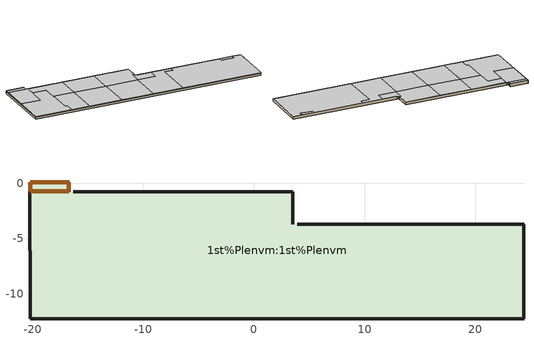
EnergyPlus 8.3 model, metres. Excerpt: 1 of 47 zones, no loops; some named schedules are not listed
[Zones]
1st%Plenvm:1st%Plenvm
 floor ground (groundfloor_from_db): 24.42,-12.26 -20.22,-12.26 -20.24,0.11 -16.71,0.11 -16.71,-0.78 3.52,-0.78 3.52,-3.71 24.42,-3.71 z0
 wall outside (extWall_heavy_ashrae901_2013_zone1): 3.52,-3.71 3.52,-3.33 / -16.71,-0.78 -16.71,-0.39 z0:0.51; -20.24,0.11 -20.22,-12.26 24.42,-12.26 z0.36:0.51
 wall ground (extWall_heavy_ashrae901_2013_zone1): 24.42,-12.26 24.42,-3.71 3.91,-3.71 / 3.52,-3.33 3.52,-0.78 -16.32,-0.78 / -16.71,-0.39 -16.71,0.11 -20.24,0.11 z0:0.51; -20.24,0.11 -20.22,-12.26 24.42,-12.26 z0:0.36
 door inside (7): -20.23,-0.71 -16.71,-0.71 -16.71,0.11 -20.23,0.11 z0.51
 ceiling to 1ST%FLOOR:1st%Conference (3): -20.23,-6.1 -16.36,-6.1 -16.36,-0.78 -16.71,-0.78 -16.71,-0.71 -20.24,-0.71 z0.51
 ceiling to 1ST%FLOOR:1st%Research%Open%NE (3): -3.2,-5.65 3.14,-5.65 3.14,-3.26 3.52,-3.26 3.52,-0.78 -3.2,-0.78 z0.51
 ceiling to 1ST%FLOOR:1st%Lobby (5): 20.27,-4.45 22.69,-4.45 22.69,-3.71 20.27,-3.71 z0.51
 ceiling to 1ST%FLOOR:1st%HVAC%Shaft (5): -20.24,-0.71 -16.71,-0.71 -16.71,0.11 -20.24,0.11 z0.51
 ceiling to 1ST%FLOOR:1st%Classroom (9): 8.97,-12.26 24.42,-12.26 24.42,-3.71 22.69,-3.71 22.69,-4.45 20.27,-4.45 20.27,-3.71 10.63,-3.71 10.63,-4.63 8.97,-4.63 z0.51
 ceiling to 1ST%FLOOR:1st%Research%Open%NW (3): -13.57,-5.65 -9.55,-5.65 -9.55,-0.78 -16.36,-0.78 -16.36,-2.72 -13.57,-2.72 z0.51
 ceiling to 1ST%FLOOR:1st%Research%Open%NM (3): -9.55,-5.65 -3.2,-5.65 -3.2,-0.78 -9.55,-0.78 z0.51
 ceiling to 1ST%FLOOR:1st%Break%Room (9): -20.22,-12.26 -13.11,-12.26 -13.11,-10.5 -13.57,-10.5 -13.57,-2.72 -16.36,-2.72 -16.36,-6.1 -20.23,-6.1 z0.51
 ceiling to 1ST%FLOOR:1st%Phone%Booth (3): 3.14,-5.65 6.63,-5.65 6.63,-3.71 3.52,-3.71 3.52,-3.26 3.14,-3.26 z0.51
 ceiling to 1ST%FLOOR:1st%Volunteer%Area (3): 3.14,-12.26 8.97,-12.26 8.97,-4.63 10.63,-4.63 10.63,-3.71 6.63,-3.71 6.63,-5.65 3.14,-5.65 z0.51
 ceiling to 1ST%FLOOR:1st%Research%Open%SW (3): -13.11,-12.26 -9.55,-12.26 -9.55,-5.65 -13.57,-5.65 -13.57,-10.5 -13.11,-10.5 z0.51
 ceiling to 1ST%FLOOR:1st%Research%Open%SM (3): -9.55,-12.26 -3.2,-12.26 -3.2,-5.65 -9.55,-5.65 z0.51
 ceiling to 1ST%FLOOR:1st%Research%Open%SE (3): -3.2,-12.26 3.14,-12.26 3.14,-5.65 -3.2,-5.65 z0.51
[Building]
Building: North Axis {deg}=0; Terrain=Suburbs; Loads Convergence Tolerance Value=0.4; Temperature Convergence Tolerance Value {deltaC}=0.4; Solar Distribution=FullExterior; Maximum Number of Warmup Days=25; Minimum Number of Warmup Days=6
[Site:Location]
Phipps_CSL_Building: Latitude {N+ S-}=1.37; Longitude {W- E+}=103.98; Time Zone Relative to GMT {GMT+/-}=8; Elevation {m}=16
[SizingPeriod:DesignDay] Day of Month=21; Dry-Bulb Temperature Range Modifier Type=DefaultMultipliers; Humidity Condition Type=Wetbulb; Barometric Pressure {Pa}=101133; Rain {Yes/No}=No; Snow on ground {Yes/No}=No; Daylight Savings Time Indicator=No
Name | Month | Day Type | Maximum Dry-Bulb Temperature {C} | Daily Dry-Bulb Temperature Range {C} | Wetbulb at Maximum Dry-Bulb {C} | Wind Speed {m/s} design conditions vs. traditional 3.35 m/s (7mph) | Wind Direction {Degrees; N=0, S=180} | Solar Model Indicator | ASHRAE Clear Sky Optical Depth for Beam Irradiance (taub) | ASHRAE Clear Sky Optical Depth for Diffuse Irradiance (taud) | Wind Speed {m/s} design conditions vs. traditional 6.71 m/s (15 mph) | Clearness {0.0 to 1.1}
Summer Design Day in Phipps_CSL_Building | 6 | SummerDesignDay | 33.2 | 5.5 | 26.4 | 4.1 | 30 | ASHRAETau | 0.494 | 2.03
Winter Design Day in Phipps_CSL_Building | 12 | WinterDesignDay | 23 | 0 | 23 |  | 320 | ASHRAEClearSky |  |  | 2 | 0
[Site:GroundTemperature:BuildingSurface]
14, 14, 14, 14, 14, 14, 14, 14, 14, 14, 14, 14
[Site:GroundTemperature:Deep]
14.89, 14.89, 14.89, 14.89, 14.89, 14.89, 14.89, 14.89, 14.89, 14.89, 14.89, 14.89
[Site:GroundReflectance]
0.2, 0.2, 0.2, 0.2, 0.2, 0.2, 0.2, 0.2, 0.2, 0.2, 0.2, 0.2
[Site:GroundReflectance:SnowModifier]
1, 1
[Material] Roughness=Rough
Name | Thickness {m} | Conductivity {w/m-K} | Density {kg/m3} | Specific Heat {J/kg-K} | Thermal Emittance | Solar Absorptance | Visible Absorptance | Conductivity {W/m-K} | Thermal Absorptance
Concrete Block (Heavyweight)_0.15 | .15 | 1.63 | 2300 | 1000 | 0.9 | 0.6 | 0.6
Brickwork Outer Leaf_0.105 | .105 | 0.84 | 1700 | 800 | 0.9 | 0.7 | 0.7
Gypsum Plastering_0.013 | .013 | 0.4 | 1000 | 1000 | 0.9 | 0.5 | 0.5
6 in. Concrete at R-0.0625/in (NW 145 lb/ft3 solid concrete)_0.1524 | .1524 | 2.27 | 2321.4 | 837.36 | 0.9 | 0.7 | 0.7
R-20 board Insulation (Glass fiber board)_0.0476 | .0476 | 0.036 | 160 | 840 | 0.9 | 0.7 | 0.7
XPS Extruded Polystyrene  - CO2 Blowing_0.0398 | .0398 | 0.034 | 35 | 1400 | 0.9 | 0.6 | 0.6
3_1_10014 | 0.003 |  | 288 | 1380 |  | 0.7 | 0.7 | 0.06 | 0.9
3_2_10013 | 0.0381 |  | 1200 | 1000 |  | 0.7 | 0.7 | 0.38 | 0.9
5_1_10007 | 0.1397 |  | 2240 | 836.8 |  | 0.7 | 0.7 | 1.311 | 0.9
7_1_400 | 0.2 |  | 12 | 840 |  | 0.7 | 0.7 | 0.1 | 0.9
[Material:NoMass] Roughness=Rough; Thermal Absorptance=0.9; Solar Absorptance=0.7; Visible Absorptance=0.7
Name | Thermal Resistance {m2-K/W}
9_RVAL_1 | 0.009
1_RVAL_1 | .2201375
[Construction]
groundfloor_from_db: 1_RVAL_1, R-20 board Insulation (Glass fiber board)_0.0476, 6 in. Concrete at R-0.0625/in (NW 145 lb/ft3 solid concrete)_0.1524
3: 3_1_10014, 3_2_10013
5: 5_1_10007
7: 7_1_400
9: 9_RVAL_1, 3_2_10013
extWall_heavy_ashrae901_2013_zone1: Brickwork Outer Leaf_0.105, XPS Extruded Polystyrene  - CO2 Blowing_0.0398, Concrete Block (Heavyweight)_0.15, Gypsum Plastering_0.013
[WindowProperty:FrameAndDivider] Frame Outside Projection {m}=0; Frame Inside Projection {m}=0; Frame Conductance {W/m2-K}=9.5; Ratio of Frame-Edge Glass Conductance to Center-Of-Glass Conductance=1; Frame Solar Absorptance=0.5; Frame Visible Absorptance=0.5; Frame Thermal Hemispherical Emissivity=0.9; Divider Type=DividedLite; Divider Width {m}=0; Number of Horizontal Dividers=0; Number of Vertical Dividers=0; Divider Outside Projection {m}=0; Divider Inside Projection {m}=0; Divider Conductance {W/m2-K}=0; Ratio of Divider-Edge Glass Conductance to Center-Of-Glass Conductance=1; Divider Solar Absorptance=0; Divider Visible Absorptance=0; Divider Thermal Hemispherical Emissivity=0.9; Outside Reveal Solar Absorptance=0.5; Inside Sill Depth {m}=0; Inside Sill Solar Absorptance=0.5; Inside Reveal Depth {m}=0; Inside Reveal Solar Absorptance=0.5
Name | Frame Width {m}
3 | 0.092
5 | 0.0635
[Zone]
1st%Plenvm:1st%Plenvm: Type=1; Multiplier=1; Ceiling Height {m}=Autocalculate; Floor Area {m2}=autocalculate; Zone Inside Convection Algorithm=AdaptiveConvectionAlgorithm
[People]
People 1st%Plenvm:1st%Plenvm: Zone or ZoneList=1st%Plenvm:1st%Plenvm; Number of People Schedule=alwaysZero; Number of People Calculation Method=People; Number of People=0; Fraction Radiant=0.3; Sensible Heat Fraction=AUTOCALCULATE; Activity Level Schedule=Activity Schedule; Carbon Dioxide Generation Rate {m3/s-W}=3.82E-8; Enable ASHRAE 55 Comfort Warnings=No; Mean Radiant Temperature Calculation Type=ZoneAveraged; Work Efficiency Schedule=Work efficiency; Clothing Insulation Calculation Method=ClothingInsulationSchedule; Clothing Insulation Schedule=Clothing Schedule; Air Velocity Schedule=AirVelocitySchedule; Thermal Comfort Model 1 Type=Fanger
[ZoneInfiltration:DesignFlowRate]
1st%Plenvm:1st%Plenvm Infiltration: Zone or ZoneList=1st%Plenvm:1st%Plenvm; Schedule=On; Design Flow Rate Calculation Method=AirChanges/Hour; Design Flow Rate {m3/s}=0.013313; Air Changes per Hour {1/hr}=1; Constant Term Coefficient=0.606; Temperature Term Coefficient=0.03636; Velocity Term Coefficient=0.1177; Velocity Squared Term Coefficient=0
[Exterior:Lights]
Exterior Facade Lighting: Schedule=calibratedExteriorLighting; Design Level {W}=2560; Control Option=ScheduleNameOnly
[Exterior:FuelEquipment]
ExteriorEquipment: Fuel Use Type=Electricity; Schedule=calibratedExteriorEquipment; Design Level {W}=1134.8
[Sizing:Plant]
Name | Loop Type | Design Loop Exit Temperature {C} | Loop Design Temperature Difference {deltaC}
CHW Loop | Cooling | 6.67 | 6.67
HW Loop | Heating | 80 | 11
Chilled Water Condenser Loop | Condenser | 29 | 5
[EnergyManagementSystem:Sensor]
OffOccpSch: StoOffOccpSch; Schedule Value
ClsOccpSch: StoClsOccpSch; Schedule Value
CofOccpSch: StoCofOccpSch; Schedule Value
BaseZnHeatingSch: ZoneHeatingSetpoint; Schedule Value
BaseZnCoolingSch: ZoneCoolingSetpoint; Schedule Value
BaseZnHeatingSchCls: ZoneHeatingSetpointCls; Schedule Value
BaseZnCoolingSchCls: ZoneCoolingSetpointCls; Schedule Value
Pmv_1stFloor1stCof: People 1ST%FLOOR:1st%Conference; Zone Thermal Comfort Fanger Model Pmv
Pmv_1stFloor1stOpenNE: People 1ST%FLOOR:1st%Research%Open%NE; Zone Thermal Comfort Fanger Model Pmv
Pmv_1stFloor1stCls: People 1ST%FLOOR:1st%Classroom; Zone Thermal Comfort Fanger Model Pmv
Pmv_1stFloor1stOpenNW: People 1ST%FLOOR:1st%Research%Open%NW; Zone Thermal Comfort Fanger Model Pmv
Pmv_1stFloor1stOpenNM: People 1ST%FLOOR:1st%Research%Open%NM; Zone Thermal Comfort Fanger Model Pmv
Pmv_1stFloor1stVol: People 1ST%FLOOR:1st%Volunteer%Area; Zone Thermal Comfort Fanger Model Pmv
Pmv_1stFloor1stOpenSW: People 1ST%FLOOR:1st%Research%Open%SW; Zone Thermal Comfort Fanger Model Pmv
Pmv_1stFloor1stOpenSM: People 1ST%FLOOR:1st%Research%Open%SM; Zone Thermal Comfort Fanger Model Pmv
Pmv_1stFloor1stOpenSE: People 1ST%FLOOR:1st%Research%Open%SE; Zone Thermal Comfort Fanger Model Pmv
Pmv_2ndFloor2ndOpenNE: People 2ND%FLOOR%SOUTH:2nd%Open%Office%NE; Zone Thermal Comfort Fanger Model Pmv
Pmv_2ndFloor2ndCof02: People 2ND%FLOOR%SOUTH:2nd%Conference%02; Zone Thermal Comfort Fanger Model Pmv
Pmv_2ndFloor2ndOpenSW: People 2ND%FLOOR%SOUTH:2nd%Open%Office%SW; Zone Thermal Comfort Fanger Model Pmv
Pmv_2ndFloor2ndOpenSMW: People 2ND%FLOOR%SOUTH:2nd%Open%Office%SMW; Zone Thermal Comfort Fanger Model Pmv
Pmv_2ndFloor2ndOpenSM: People 2ND%FLOOR%SOUTH:2nd%Open%Office%SM; Zone Thermal Comfort Fanger Model Pmv
Pmv_2ndFloor2ndOpenSE: People 2ND%FLOOR%SOUTH:2nd%Open%Office%SE; Zone Thermal Comfort Fanger Model Pmv
Pmv_2ndFloor2ndOpenSME: People 2ND%FLOOR%SOUTH:2nd%Open%Office%SME; Zone Thermal Comfort Fanger Model Pmv
Pmv_2ndFloor2ndCof01: People 2ND%FLOOR%SOUTH:2nd%Conference%01; Zone Thermal Comfort Fanger Model Pmv
Pmv_2ndFloor2ndOpenNMW: People 2ND%FLOOR%SOUTH:2nd%Open%Office%NMW; Zone Thermal Comfort Fanger Model Pmv
Pmv_2ndFloor2ndOpenNME: People 2ND%FLOOR%SOUTH:2nd%Open%Office%NME; Zone Thermal Comfort Fanger Model Pmv
Pmv_2ndFloor2ndOpenNW: People 2ND%FLOOR%SOUTH:2nd%Open%Office%NW; Zone Thermal Comfort Fanger Model Pmv
Pmv_2ndFloor2ndCof03: People 2ND%FLOOR%NORTH:2nd%Conference%03; Zone Thermal Comfort Fanger Model Pmv
Pmv_2ndFloor2ndOpenSME1: People 2ND%FLOOR%SOUTH:2nd%Open%Office%SME1; Zone Thermal Comfort Fanger Model Pmv
[EnergyManagementSystem:GlobalVariable]
NoOccpFlag
DebugRdm
LastMin
adj_1stFloor1stOpenNE
adj_1stFloor1stOpenNW
adj_1stFloor1stOpenNM
adj_1stFloor1stVol
adj_1stFloor1stOpenSW
adj_1stFloor1stOpenSM
adj_1stFloor1stOpenSE
adj_2ndFloor2ndOpenNE
adj_2ndFloor2ndOpenSW
adj_2ndFloor2ndOpenSMW
adj_2ndFloor2ndOpenSM
adj_2ndFloor2ndOpenSE
adj_2ndFloor2ndOpenSME
adj_2ndFloor2ndOpenNMW
adj_2ndFloor2ndOpenNME
adj_2ndFloor2ndOpenNW
adj_2ndFloor2ndOpenSME1
adj_1stFloor1stCof
adj_2ndFloor2ndCof02
adj_2ndFloor2ndCof01
adj_2ndFloor2ndCof03
adj_1stFloor1stCls
adj_off_counter
adj_cof_counter
adj_cls_counter
[EnergyManagementSystem:Program]
Init: SET DebugRdm = Minute; SET LastMin = 0; SET NoOccpFlag = 0; SET adj_off_counter = 1000; SET adj_cof_counter = 1000; SET adj_cls_counter = 1000; SET adj_1stFloor1stOpenNE = 0; SET adj_1stFloor1stOpenNW = 0; SET adj_1stFloor1stOpenNM = 0; SET adj_1stFloor1stVol = 0; SET adj_1stFloor1stOpenSW = 0; SET adj_1stFloor1stOpenSM = 0; SET adj_1stFloor1stOpenSE = 0; SET adj_2ndFloor2ndOpenNE = 0; SET adj_2ndFloor2ndOpenSW = 0; SET adj_2ndFloor2ndOpenSMW = 0; SET adj_2ndFloor2ndOpenSM = 0; SET adj_2ndFloor2ndOpenSE = 0; SET adj_2ndFloor2ndOpenSME = 0; SET adj_2ndFloor2ndOpenNMW = 0; SET adj_2ndFloor2ndOpenNME = 0; SET adj_2ndFloor2ndOpenNW = 0; SET adj_2ndFloor2ndOpenSME1 = 0; SET adj_1stFloor1stCof = 0; SET adj_2ndFloor2ndCof02 = 0; SET adj_2ndFloor2ndCof01 = 0; SET adj_2ndFloor2ndCof03 = 0; SET adj_1stFloor1stCls = 0
SetNoOccpFlag: IF Hour < 7 || Hour > 19; SET NoOccpFlag = 1; ELSE; SET NoOccpFlag = 0; ENDIF
StochasticStpt: SET adjScl = 0.0; SET rdmScl = 0.0; SET stptChangeFreq = 6; SET DebugRdm = adj_off_counter; IF OffOccpSch > 0; IF adj_off_counter >= stptChangeFreq; SET adj_off_counter = 1; IF (@Abs Pmv_1stFloor1stOpenNE) > 0.5; SET adj_1stFloor1stOpenNE = -(adjScl * Pmv_1stFloor1stOpenNE) + ((@RandomNormal 5 0.5 4.0 6.0)-5) * rdmScl; ENDIF; IF (@Abs Pmv_1stFloor1stOpenNW) > 0.5; SET adj_1stFloor1stOpenNW = -(adjScl * Pmv_1stFloor1stOpenNW) + ((@RandomNormal 5 0.5 4.0 6.0)-5) * rdmScl; ENDIF; IF (@Abs Pmv_1stFloor1stOpenNM) > 0.5; SET adj_1stFloor1stOpenNM = -(adjScl * Pmv_1stFloor1stOpenNM) + ((@RandomNormal 5 0.5 4.0 6.0)-5) * rdmScl; ENDIF; IF (@Abs Pmv_1stFloor1stVol) > 0.5; SET adj_1stFloor1stVol = -(adjScl * Pmv_1stFloor1stVol) + ((@RandomNormal 5 0.5 4.0 6.0)-5) * rdmScl; ENDIF; IF (@Abs Pmv_1stFloor1stOpenSW) > 0.5; SET adj_1stFloor1stOpenSW = -(adjScl * Pmv_1stFloor1stOpenSW) + ((@RandomNormal 5 0.5 4.0 6.0)-5) * rdmScl; ENDIF; IF (@Abs Pmv_1stFloor1stOpenSM) > 0.5; SET adj_1stFloor1stOpenSM = -(adjScl * Pmv_1stFloor1stOpenSM) + ((@RandomNormal 5 0.5 4.0 6.0)-5) * rdmScl; ENDIF; IF (@Abs Pmv_1stFloor1stOpenSE) > 0.5; SET adj_1stFloor1stOpenSE = -(adjScl * Pmv_1stFloor1stOpenSE) + ((@RandomNormal 5 0.5 4.0 6.0)-5) * rdmScl; ENDIF; IF (@Abs Pmv_2ndFloor2ndOpenNE) > 0.5; SET adj_2ndFloor2ndOpenNE = -(adjScl * Pmv_2ndFloor2ndOpenNE) + ((@RandomNormal 5 0.5 4.0 6.0)-5) * rdmScl; ENDIF; IF (@Abs Pmv_2ndFloor2ndOpenSW) > 0.5; SET adj_2ndFloor2ndOpenSW = -(adjScl * Pmv_2ndFloor2ndOpenSW) + ((@RandomNormal 5 0.5 4.0 6.0)-5) * rdmScl; ENDIF; IF (@Abs Pmv_2ndFloor2ndOpenSMW) > 0.5; SET adj_2ndFloor2ndOpenSMW = -(adjScl * Pmv_2ndFloor2ndOpenSMW) + ((@RandomNormal 5 0.5 4.0 6.0)-5) * rdmScl; ENDIF; IF (@Abs Pmv_2ndFloor2ndOpenSM) > 0.5; SET adj_2ndFloor2ndOpenSM = -(adjScl * Pmv_2ndFloor2ndOpenSM) + ((@RandomNormal 5 0.5 4.0 6.0)-5) * rdmScl; ENDIF; IF (@Abs Pmv_2ndFloor2ndOpenSE) > 0.5; SET adj_2ndFloor2ndOpenSE = -(adjScl * Pmv_2ndFloor2ndOpenSE) + ((@RandomNormal 5 0.5 4.0 6.0)-5) * rdmScl; ENDIF; IF (@Abs Pmv_2ndFloor2ndOpenSME) > 0.5; SET adj_2ndFloor2ndOpenSME = -(adjScl * Pmv_2ndFloor2ndOpenSME) + ((@RandomNormal 5 0.5 4.0 6.0)-5) * rdmScl; ENDIF; IF (@Abs Pmv_2ndFloor2ndOpenNMW) > 0.5; SET adj_2ndFloor2ndOpenNMW = -(adjScl * Pmv_2ndFloor2ndOpenNMW) + ((@RandomNormal 5 0.5 4.0 6.0)-5) * rdmScl; ENDIF; IF (@Abs Pmv_2ndFloor2ndOpenNME) > 0.5; SET adj_2ndFloor2ndOpenNME = -(adjScl * Pmv_2ndFloor2ndOpenNME) + ((@RandomNormal 5 0.5 4.0 6.0)-5) * rdmScl; ENDIF; IF (@Abs Pmv_2ndFloor2ndOpenNW) > 0.5; SET adj_2ndFloor2ndOpenNW = -(adjScl * Pmv_2ndFloor2ndOpenNW) + ((@RandomNormal 5 0.5 4.0 6.0)-5) * rdmScl; ENDIF; IF (@Abs Pmv_2ndFloor2ndOpenSME1) > 0.5; SET adj_2ndFloor2ndOpenSME1 = -(adjScl * Pmv_2ndFloor2ndOpenSME1) + ((@RandomNormal 5 0.5 4.0 6.0)-5) * rdmScl; ENDIF; ELSE; SET adj_off_counter = adj_off_counter + 1; ENDIF; ELSE; SET adj_off_counter = 1000; ENDIF; IF CofOccpSch > 0; IF adj_cof_counter >= stptChangeFreq; SET adj_cof_counter = 1; IF (@Abs Pmv_1stFloor1stCof) > 0.5; SET adj_1stFloor1stCof = -(adjScl * Pmv_1stFloor1stCof) + ((@RandomNormal 5 0.5 4.0 6.0)-5) * rdmScl; ENDIF; IF (@Abs Pmv_2ndFloor2ndCof02) > 0.5; SET adj_2ndFloor2ndCof02 = -(adjScl * Pmv_2ndFloor2ndCof02) + ((@RandomNormal 5 0.5 4.0 6.0)-5) * rdmScl; ENDIF; IF (@Abs Pmv_2ndFloor2ndCof01) > 0.5; SET adj_2ndFloor2ndCof01 = -(adjScl * Pmv_2ndFloor2ndCof01) + ((@RandomNormal 5 0.5 4.0 6.0)-5) * rdmScl; ENDIF; IF (@Abs Pmv_2ndFloor2ndCof03) > 0.5; SET adj_2ndFloor2ndCof03 = -(adjScl * Pmv_2ndFloor2ndCof03) + ((@RandomNormal 5 0.5 4.0 6.0)-5) * rdmScl; ENDIF; ELSE; SET adj_cof_counter = adj_cof_counter + 1; ENDIF; ELSE; SET adj_cof_counter = 1000; ENDIF; IF ClsOccpSch > 0; IF adj_cls_counter >= stptChangeFreq; SET adj_cls_counter = 1; IF (@Abs Pmv_1stFloor1stCls) > 0.5; SET adj_1stFloor1stCls = -(adjScl * Pmv_1stFloor1stCls) + ((@RandomNormal 5 0.5 4.0 6.0)-5) * rdmScl; ENDIF; ELSE; SET adj_cls_counter = adj_cls_counter + 1; ENDIF; ELSE; SET adj_cls_counter = 1000; ENDIF; SET Set%ZoneCoolingSetpoint_1stFloor1stOpenNE = BaseZnCoolingSch + adj_1stFloor1stOpenNE; SET Set%ZoneHeatingSetpoint_1stFloor1stOpenNE = BaseZnHeatingSch + adj_1stFloor1stOpenNE; SET Set%ZoneCoolingSetpoint_1stFloor1stOpenNW = BaseZnCoolingSch + adj_1stFloor1stOpenNW; SET Set%ZoneHeatingSetpoint_1stFloor1stOpenNW = BaseZnHeatingSch + adj_1stFloor1stOpenNW; SET Set%ZoneCoolingSetpoint_1stFloor1stOpenNM = BaseZnCoolingSch + adj_1stFloor1stOpenNM; SET Set%ZoneHeatingSetpoint_1stFloor1stOpenNM = BaseZnHeatingSch + adj_1stFloor1stOpenNM; SET Set%ZoneCoolingSetpoint_1stFloor1stVol = BaseZnCoolingSch + adj_1stFloor1stVol; SET Set%ZoneHeatingSetpoint_1stFloor1stVol = BaseZnHeatingSch + adj_1stFloor1stVol; SET Set%ZoneCoolingSetpoint_1stFloor1stOpenSW = BaseZnCoolingSch + adj_1stFloor1stOpenSW; SET Set%ZoneHeatingSetpoint_1stFloor1stOpenSW = BaseZnHeatingSch + adj_1stFloor1stOpenSW; SET Set%ZoneCoolingSetpoint_1stFloor1stOpenSM = BaseZnCoolingSch + adj_1stFloor1stOpenSM; SET Set%ZoneHeatingSetpoint_1stFloor1stOpenSM = BaseZnHeatingSch + adj_1stFloor1stOpenSM; SET Set%ZoneCoolingSetpoint_1stFloor1stOpenSE = BaseZnCoolingSch + adj_1stFloor1stOpenSE; SET Set%ZoneHeatingSetpoint_1stFloor1stOpenSE = BaseZnHeatingSch + adj_1stFloor1stOpenSE; SET Set%ZoneCoolingSetpoint_2ndFloor2ndOpenNE = BaseZnCoolingSch + adj_2ndFloor2ndOpenNE; SET Set%ZoneHeatingSetpoint_2ndFloor2ndOpenNE = BaseZnHeatingSch + adj_2ndFloor2ndOpenNE; SET Set%ZoneCoolingSetpoint_2ndFloor2ndOpenSW = BaseZnCoolingSch + adj_2ndFloor2ndOpenSW; SET Set%ZoneHeatingSetpoint_2ndFloor2ndOpenSW = BaseZnHeatingSch + adj_2ndFloor2ndOpenSW; SET Set%ZoneCoolingSetpoint_2ndFloor2ndOpenSMW = BaseZnCoolingSch + adj_2ndFloor2ndOpenSMW; SET Set%ZoneHeatingSetpoint_2ndFloor2ndOpenSMW = BaseZnHeatingSch + adj_2ndFloor2ndOpenSMW; SET Set%ZoneCoolingSetpoint_2ndFloor2ndOpenSM = BaseZnCoolingSch + adj_2ndFloor2ndOpenSM; SET Set%ZoneHeatingSetpoint_2ndFloor2ndOpenSM = BaseZnHeatingSch + adj_2ndFloor2ndOpenSM; SET Set%ZoneCoolingSetpoint_2ndFloor2ndOpenSE = BaseZnCoolingSch + adj_2ndFloor2ndOpenSE; SET Set%ZoneHeatingSetpoint_2ndFloor2ndOpenSE = BaseZnHeatingSch + adj_2ndFloor2ndOpenSE; SET Set%ZoneCoolingSetpoint_2ndFloor2ndOpenSME = BaseZnCoolingSch + adj_2ndFloor2ndOpenSME; SET Set%ZoneHeatingSetpoint_2ndFloor2ndOpenSME = BaseZnHeatingSch + adj_2ndFloor2ndOpenSME; SET Set%ZoneCoolingSetpoint_2ndFloor2ndOpenNMW = BaseZnCoolingSch + adj_2ndFloor2ndOpenNMW; SET Set%ZoneHeatingSetpoint_2ndFloor2ndOpenNMW = BaseZnHeatingSch + adj_2ndFloor2ndOpenNMW; SET Set%ZoneCoolingSetpoint_2ndFloor2ndOpenNME = BaseZnCoolingSch + adj_2ndFloor2ndOpenNME; SET Set%ZoneHeatingSetpoint_2ndFloor2ndOpenNME = BaseZnHeatingSch + adj_2ndFloor2ndOpenNME; SET Set%ZoneCoolingSetpoint_2ndFloor2ndOpenNW = BaseZnCoolingSch + adj_2ndFloor2ndOpenNW; SET Set%ZoneHeatingSetpoint_2ndFloor2ndOpenNW = BaseZnHeatingSch + adj_2ndFloor2ndOpenNW; SET Set%ZoneCoolingSetpoint_2ndFloor2ndOpenSME1 = BaseZnCoolingSch + adj_2ndFloor2ndOpenSME1; SET Set%ZoneHeatingSetpoint_2ndFloor2ndOpenSME1 = BaseZnHeatingSch + adj_2ndFloor2ndOpenSME1; SET Set%ZoneCoolingSetpoint_1stFloor1stCof = BaseZnCoolingSch + adj_1stFloor1stCof; SET Set%ZoneHeatingSetpoint_1stFloor1stCof = BaseZnHeatingSch + adj_1stFloor1stCof; SET Set%ZoneCoolingSetpoint_2ndFloor2ndCof01 = BaseZnCoolingSch + adj_2ndFloor2ndCof01; SET Set%ZoneHeatingSetpoint_2ndFloor2ndCof01 = BaseZnHeatingSch + adj_2ndFloor2ndCof01; SET Set%ZoneCoolingSetpoint_2ndFloor2ndCof02 = BaseZnCoolingSch + adj_2ndFloor2ndCof02; SET Set%ZoneHeatingSetpoint_2ndFloor2ndCof02 = BaseZnHeatingSch + adj_2ndFloor2ndCof02; SET Set%ZoneCoolingSetpoint_2ndFloor2ndCof03 = BaseZnCoolingSch + adj_2ndFloor2ndCof03; SET Set%ZoneHeatingSetpoint_2ndFloor2ndCof03 = BaseZnHeatingSch + adj_2ndFloor2ndCof03; SET Set%ZoneCoolingSetpoint_1stFloor1stCls = BaseZnCoolingSchCls + adj_1stFloor1stCls; SET Set%ZoneHeatingSetpoint_1stFloor1stCls = BaseZnHeatingSchCls + adj_1stFloor1stCls
